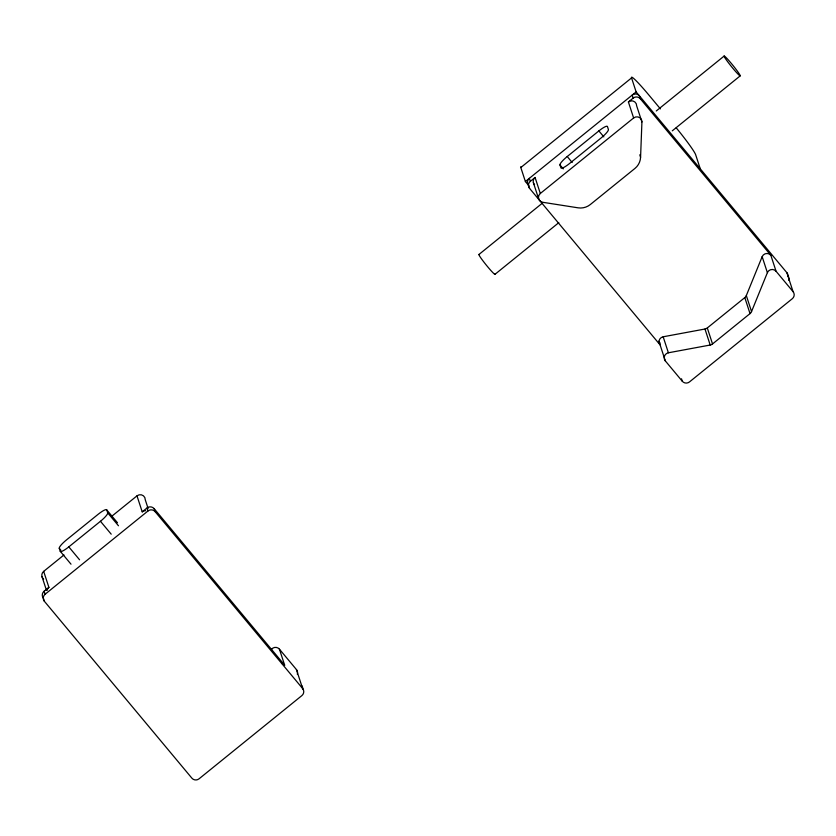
<?xml version="1.0" encoding="UTF-8"?>
<svg xmlns="http://www.w3.org/2000/svg" width="836" height="836" viewBox="0 0 836 836"><rect width="100%" height="100%" fill="white"/><g stroke="black" fill="none" stroke-linecap="round" stroke-linejoin="round"><path stroke-width="1.25" d="M530.327 181.339L535.082 177.483L540.317 193.482A5.1 4.995 -18.1 0 0 542.658 202.27L578.104 207.83A15.309 14.975 -18.1 0 0 590.32 204.538L634.932 168.444A15.309 14.975 -18.1 0 0 640.575 157.272L641.923 121.941L636.687 105.942A5.1 4.995 -18.1 0 0 628.4 101.971L633.155 98.115A5.1 4.995 -18.1 0 1 640.324 98.763L770.834 255.273L776.069 271.272L793.061 291.659A5.1 4.995 -18.1 0 1 792.319 298.703L689.481 381.927A5.1 4.995 -18.1 0 1 682.322 381.279L665.32 360.891L660.095 344.892L529.575 188.382L528.592 185.383A5.1 4.995 -18.1 0 1 529.345 178.329L530.327 181.339A5.1 4.995 -18.1 0 0 529.575 188.382M660.095 344.892A5.1 4.995 -18.1 0 1 663.167 336.783L704.978 329.018A5.1 4.995 -18.1 0 0 707.298 327.952L744.803 297.606A5.1 4.995 -18.1 0 0 746.318 295.568L762.16 256.673A5.1 4.995 -18.1 0 1 770.834 255.273M665.32 360.891A5.1 4.995 -18.1 0 1 668.392 352.782L710.203 345.028A5.1 4.995 -18.1 0 0 712.523 343.951L750.028 313.605A5.1 4.995 -18.1 0 0 751.543 311.567L767.385 272.672L762.16 256.673M528.718 185.529L525.384 181.537L520.818 167.534L631.556 77.915A30.618 2.289 51 0 1 648.83 94.99L660.419 108.879M60.244 551.279A10.21 1.965 -39.8 0 0 68.813 546.88L100.456 521.277A10.21 1.965 -39.8 0 0 107.708 512.876L106.726 509.876A10.21 1.965 -39.8 0 0 98.167 514.276L66.525 539.878A10.21 1.965 -39.8 0 0 59.262 548.28L60.244 551.279L71.008 564.185M43.629 579.108A5.1 4.995 -18.1 0 1 43.671 571.375L63.964 554.958M111.627 516.376L136.989 495.852A5.1 4.995 -18.1 0 1 145.276 499.823L148.097 508.445M525.384 181.537L636.133 91.918L631.556 77.915M567.226 156.531L598.869 130.918A10.21 1.965 -39.8 0 1 607.438 126.518L608.409 129.517A10.21 1.965 -39.8 0 1 601.157 137.919L569.515 163.532A10.21 1.965 -39.8 0 1 560.956 167.931L559.974 164.932A10.21 1.965 -39.8 0 1 567.226 156.531L572.19 162.487M271.303 649.551A5.1 4.995 -18.1 0 1 279.423 649.164L296.425 669.552L302.632 688.55A5.1 4.995 -18.1 0 1 301.88 695.594L199.052 778.818A5.1 4.995 -18.1 0 1 191.893 778.17L44.371 601.272L43.399 598.273A5.1 4.995 -18.1 0 1 44.141 591.219L48.906 587.374L43.671 571.375M136.989 495.852L142.214 511.862L146.979 508.006A5.1 4.995 -18.1 0 1 154.137 508.654L284.658 665.163L279.423 649.164M44.371 601.272A5.1 4.995 -18.1 0 1 45.123 594.229L147.951 511.005A5.1 4.995 -18.1 0 1 155.12 511.653L302.632 688.55M540.317 193.482L633.625 117.97A5.1 4.995 -18.1 0 1 641.923 121.941M478.944 254.478L542.783 202.814M656.27 110.979L724.164 56.033M494.964 274.333L558.793 222.669M672.28 130.824L740.173 75.888A12.759 0.951 51 0 0 728.95 60.652A12.759 0.951 51 0 0 727.383 61.341A12.759 0.951 51 0 0 740.173 75.888M636.133 91.918L786.854 272.661L793.061 291.659M598.869 130.918L603.832 136.874M559.974 164.932L563.276 168.893M658.611 341.287L660.273 343.293M106.726 509.876L117.489 522.772M107.708 512.876L118.472 525.771M100.456 521.277L111.209 534.173M68.813 546.88L79.566 559.786M59.262 548.28L60.923 550.266M746.318 295.568L751.543 311.567M744.803 297.606L750.028 313.605M700.265 168.83L695.688 154.827A30.618 2.289 51 0 0 676.23 127.845M640.324 98.763L639.341 95.764A5.1 4.995 -18.1 0 0 632.173 95.116L633.155 98.115M707.298 327.952L712.523 343.951M704.978 329.018L710.203 345.028M628.4 101.971L633.625 117.97M639.77 154.817L640.575 157.272M681.518 378.812L682.322 381.279M663.167 336.783L668.392 352.782M533.368 182.656L538.593 198.654M154.137 508.654L155.12 511.653M146.979 508.006L147.951 511.005M41.957 576.537L46.44 590.258M44.141 591.219L45.123 594.229M494.891 273.811A12.759 0.951 51 0 1 486.05 264.803A12.759 0.951 51 0 1 479.519 254.771M520.818 167.534A30.618 2.289 51 0 1 521.445 166.949M786.854 272.661A5.1 4.995 -18.1 0 1 787.961 276.319M534.58 184.798A5.1 4.995 -18.1 0 1 535.082 177.483M787.836 275.661A5.1 4.995 -18.1 0 1 788.724 280.321M767.385 272.672A5.1 4.995 -18.1 0 1 776.069 271.272M142.214 511.862A5.1 4.995 -18.1 0 1 145.61 510.702M301.65 685.551A5.1 4.995 -18.1 0 1 302.757 689.209M47.098 590.435A5.1 4.995 -18.1 0 1 48.906 587.374M296.425 669.552A5.1 4.995 -18.1 0 1 297.313 674.213M281.565 663.429A5.1 4.995 -18.1 0 1 284.658 665.163"/></g></svg>
